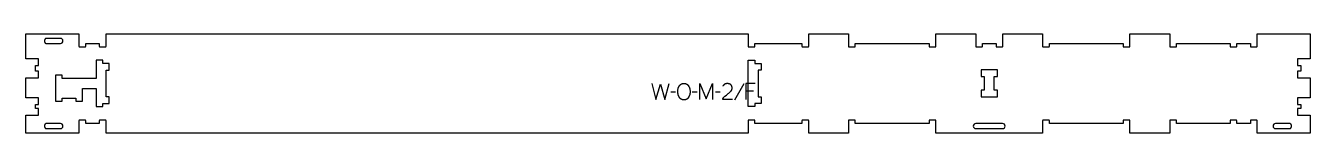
# Model space of a CAD drawing. Extents: x -1168 to 1231, y -93 to 93.
import ezdxf

# ---------------------------------------------------------------- set-up
doc = ezdxf.new("R2010")
doc.units = 0
for name, color, linetype in [('1_ANYTOOL_1MMDEEP_LABELS_S', 2, 'CONTINUOUS'), ('3_ANYTOOL_CUTTHROUGH_INSID', 4, 'CONTINUOUS'), ('4_ANYTOOL_CUTTHROUGH_OUTSI', 5, 'CONTINUOUS')]:
    doc.layers.add(name, color=color, linetype=linetype)

msp = doc.modelspace()

# ---------------------------------------------------------------- linework, layer by layer
at = {"layer": '1_ANYTOOL_1MMDEEP_LABELS_S'}
for p, q in [((45.6, -16.1), (36.9, -16.2)), ((85.7, -16.1), (76.9, -16.2)), ((129.2, -16.1), (120.4, -16.2)), ((173, -0.5), (155.8, -31.2)), ((191.1, -14), (176.6, -14))]:
    msp.add_line(p, q, dxfattribs=at)
msp.add_lwpolyline([(61.7, 0.3), (62.1, 0.3), (62.5, 0.3), (62.8, 0.3), (63, 0.3), (63.2, 0.2), (63.3, 0.2), (63.5, 0.2), (63.7, 0.2), (63.8, 0.1), (64, 0.1), (64.2, 0.1), (64.3, 0), (64.5, 0), (64.6, -0.1), (64.8, -0.1), (65, -0.2), (65.1, -0.2), (65.3, -0.3), (65.4, -0.4), (65.6, -0.4), (65.7, -0.5), (65.9, -0.6), (66, -0.6), (66.1, -0.7), (66.3, -0.8), (66.4, -0.9), (66.5, -1), (66.7, -1.1), (67.1, -1.3), (67.3, -1.5), (67.6, -1.7), (67.8, -1.9), (68.1, -2.1), (68.3, -2.4), (68.5, -2.6), (68.7, -2.8), (68.9, -3.1), (69.1, -3.3), (69.3, -3.5), (69.5, -3.8), (69.7, -4.1), (69.9, -4.3), (70.1, -4.6), (70.4, -5.2), (70.6, -5.5), (70.7, -5.8), (70.9, -6.1), (71, -6.4), (71.2, -6.7), (71.3, -7), (71.4, -7.3), (71.5, -7.6), (71.7, -7.9), (71.8, -8.2), (71.9, -8.6), (72, -8.9), (72.1, -9.2), (72.1, -9.6), (72.4, -10.6), (72.5, -11.3), (72.6, -11.9), (72.7, -12.6), (72.8, -13.2), (72.8, -13.9), (72.8, -14.5), (72.9, -15.2), (72.8, -15.8), (72.8, -16.4), (72.8, -17.1), (72.7, -17.7), (72.6, -18.4), (72.5, -19), (72.3, -19.6), (72.2, -20.3), (72, -20.9), (71.8, -21.5), (71.5, -22.2), (71.3, -22.8), (71, -23.5), (70.7, -24.1), (70.4, -24.7), (70.1, -25.4), (69.9, -25.7), (69.7, -26), (69.5, -26.3), (69.3, -26.6), (69.1, -26.8), (68.9, -27.1), (68.7, -27.4), (68.5, -27.6), (68.4, -27.7), (68.3, -27.8), (68.2, -28), (68, -28.1), (67.9, -28.2), (67.8, -28.3), (67.7, -28.4), (67.6, -28.5), (67.4, -28.6), (67.3, -28.7), (67.2, -28.8), (67.1, -28.9), (66.9, -28.9), (66.8, -29), (66.7, -29.1), (66.5, -29.2), (66.4, -29.3), (66.2, -29.4), (66.1, -29.4), (66, -29.5), (65.8, -29.6), (65.7, -29.6), (65.5, -29.7), (65.4, -29.8), (65.2, -29.8), (65.1, -29.9), (64.9, -29.9), (64.8, -30), (64.5, -30.1), (64.1, -30.2), (63.8, -30.2), (63.5, -30.3), (63.2, -30.3), (62.8, -30.4), (62.5, -30.4), (62.1, -30.5), (61.7, -30.5), (61.4, -30.5), (61, -30.5), (60.6, -30.5), (60.2, -30.4), (59.9, -30.4), (59.5, -30.3), (59.2, -30.3), (58.8, -30.2), (58.5, -30.1), (58.2, -30.1), (57.8, -30), (57.7, -29.9), (57.5, -29.9), (57.4, -29.8), (57.2, -29.7), (57.1, -29.7), (56.9, -29.6), (56.8, -29.5), (56.6, -29.5), (56.5, -29.4), (56.3, -29.3), (56.2, -29.3), (56, -29.2), (55.9, -29.1), (55.8, -29), (55.6, -28.9), (55.5, -28.8), (55.4, -28.7), (55.2, -28.6), (55.1, -28.5), (55, -28.4), (54.9, -28.3), (54.7, -28.2), (54.6, -28.1), (54.5, -28), (54.4, -27.9), (54.2, -27.8), (54.1, -27.7), (54, -27.6), (53.9, -27.4), (53.8, -27.3), (53.6, -27), (53.4, -26.8), (53.2, -26.5), (53, -26.2), (52.8, -25.9), (52.6, -25.6), (52.4, -25.3), (52.1, -24.6), (51.8, -24), (51.5, -23.3), (51.2, -22.7), (51, -22), (50.7, -21.4), (50.5, -20.7), (50.4, -20.1), (50.2, -19.4), (50.1, -18.8), (49.9, -18.1), (49.8, -17.5), (49.8, -16.8), (49.7, -16.2), (49.7, -15.5), (49.7, -14.9), (49.7, -14.2), (49.7, -13.5), (49.8, -12.8), (49.9, -12.1), (50, -11.5), (50.1, -10.8), (50.2, -10.1), (50.4, -9.5), (50.6, -8.8), (50.8, -8.2), (51, -7.6), (51.3, -6.9), (51.6, -6.3), (51.9, -5.7), (52.2, -5.1), (52.5, -4.5), (52.7, -4.2), (52.9, -3.9), (53.1, -3.6), (53.3, -3.4), (53.5, -3.1), (53.8, -2.9), (54, -2.6), (54.2, -2.4), (54.3, -2.3), (54.4, -2.2), (54.6, -2.1), (54.7, -1.9), (54.8, -1.8), (54.9, -1.7), (55.1, -1.6), (55.2, -1.5), (55.3, -1.5), (55.5, -1.4), (55.6, -1.3), (55.7, -1.2), (55.9, -1.1), (56, -1), (56.2, -0.9), (56.3, -0.9), (56.4, -0.8), (56.6, -0.7), (56.9, -0.6), (57.2, -0.5), (57.5, -0.3), (57.8, -0.2), (58.1, -0.1), (58.5, 0), (58.8, 0), (59.1, 0.1), (59.5, 0.2), (59.8, 0.2), (60.2, 0.3), (60.6, 0.3), (60.9, 0.3), (61.3, 0.3)], close=True, dxfattribs=at)
for points in [[(1.3, 0), (9, -30), (17.4, -0.9), (25.9, -30), (33.4, 0)], [(90.8, -30), (90.8, 0), (102.8, -28.4), (114.8, -0.1), (114.8, -30)], [(151.8, -30), (133.5, -29.9), (133.6, -29.5), (133.8, -29), (133.8, -28.8), (133.9, -28.6), (134, -28.4), (134.1, -28.1), (134.2, -27.9), (134.3, -27.7), (134.4, -27.5), (134.5, -27.3), (134.7, -27.1), (134.8, -26.9), (134.9, -26.7), (135, -26.5), (135.1, -26.3), (135.3, -26.2), (135.4, -26), (135.6, -25.8), (135.7, -25.6), (135.8, -25.4), (136, -25.3), (136.1, -25.1), (136.3, -24.9), (136.5, -24.7), (136.6, -24.6), (136.8, -24.4), (137, -24.3), (137.1, -24.1), (137.3, -23.9), (137.5, -23.8), (140.5, -21.4), (143.5, -19.1), (144.2, -18.5), (145, -17.9), (145.7, -17.4), (146.4, -16.8), (147.1, -16.2), (147.7, -15.6), (148.3, -15), (148.9, -14.4), (149.1, -14.2), (149.2, -14), (149.3, -13.9), (149.5, -13.7), (149.6, -13.6), (149.7, -13.4), (149.8, -13.2), (150, -13), (150.1, -12.9), (150.2, -12.7), (150.3, -12.5), (150.4, -12.3), (150.5, -12.1), (150.5, -12), (150.6, -11.8), (150.7, -11.6), (150.8, -11.4), (150.8, -11.2), (150.9, -11), (151, -10.8), (151, -10.6), (151.1, -10.4), (151.1, -10.2), (151.1, -10), (151.2, -9.8), (151.2, -9.6), (151.2, -9.3), (151.2, -9.1), (151.3, -8.9), (151.3, -8.7), (151.3, -8.5), (151.3, -8.2), (151.3, -8), (151.3, -7.7), (151.3, -7.5), (151.2, -7.3), (151.2, -7), (151.2, -6.8), (151.2, -6.6), (151.1, -6.3), (151.1, -6.1), (151, -5.9), (151, -5.7), (150.9, -5.5), (150.9, -5.3), (150.8, -5.1), (150.7, -4.9), (150.7, -4.7), (150.6, -4.5), (150.5, -4.3), (150.4, -4.1), (150.3, -3.9), (150.2, -3.8), (150.1, -3.6), (150, -3.4), (149.9, -3.3), (149.7, -3.1), (149.6, -3), (149.5, -2.8), (149.3, -2.7), (149.2, -2.5), (149.1, -2.4), (148.9, -2.2), (148.8, -2.1), (148.6, -2), (148.4, -1.8), (148.3, -1.7), (148.1, -1.6), (147.9, -1.5), (147.8, -1.4), (147.6, -1.3), (147.4, -1.2), (147.2, -1.1), (147, -1), (146.9, -0.9), (146.7, -0.8), (146.5, -0.7), (146.3, -0.7), (146.1, -0.6), (145.9, -0.5), (145.7, -0.5), (145.5, -0.4), (145.3, -0.3), (145.1, -0.3), (144.9, -0.2), (144.7, -0.2), (144.4, -0.2), (144.2, -0.1), (144, -0.1), (143.8, -0.1), (143.5, -0.1), (143.3, 0), (143.1, 0), (142.8, 0), (142.4, 0), (142, 0), (141.6, 0), (141.3, 0), (140.9, -0.1), (140.6, -0.1), (140.3, -0.2), (139.9, -0.2), (139.6, -0.3), (139.3, -0.4), (139.2, -0.4), (139, -0.5), (138.9, -0.5), (138.7, -0.6), (138.6, -0.7), (138.4, -0.7), (138.3, -0.8), (138.1, -0.8), (138, -0.9), (137.8, -1), (137.7, -1), (137.6, -1.1), (137.4, -1.2), (137.3, -1.3), (137.2, -1.4), (137, -1.4), (136.9, -1.5), (136.8, -1.6), (136.7, -1.7), (136.5, -1.8), (136.4, -1.9), (136.3, -2), (136.2, -2.1), (136, -2.2), (135.9, -2.3), (135.8, -2.4), (135.7, -2.5), (135.6, -2.6), (135.5, -2.8), (135.4, -2.9), (135.3, -3), (135.2, -3.1), (135, -3.4), (134.8, -3.6), (134.6, -3.9), (134.4, -4.2), (134.2, -4.5), (134, -4.8), (133.9, -5.1)], [(194.2, 0), (176.6, 0), (176.6, -30)]]:
    msp.add_lwpolyline(points, dxfattribs=at)
at = {"layer": '3_ANYTOOL_CUTTHROUGH_INSID'}
for points in [[(-1103.5, 84.4), (-1129.2, 84.4), (-1129.3, 84.4), (-1129.4, 84.4), (-1129.5, 84.4), (-1129.6, 84.4), (-1129.7, 84.4), (-1129.8, 84.4), (-1129.9, 84.3), (-1130, 84.3), (-1130.1, 84.3), (-1130.2, 84.3), (-1130.3, 84.2), (-1130.4, 84.2), (-1130.5, 84.2), (-1130.6, 84.1), (-1130.7, 84.1), (-1130.8, 84.1), (-1130.9, 84), (-1131, 84), (-1131.1, 83.9), (-1131.2, 83.9), (-1131.2, 83.8), (-1131.3, 83.7), (-1131.4, 83.7), (-1131.5, 83.6), (-1131.6, 83.5), (-1131.7, 83.5), (-1131.8, 83.4), (-1131.8, 83.3), (-1131.9, 83.2), (-1132, 83.1), (-1132.1, 83.1), (-1132.1, 83), (-1132.2, 82.9), (-1132.3, 82.8), (-1132.3, 82.7), (-1132.4, 82.6), (-1132.5, 82.5), (-1132.5, 82.4), (-1132.6, 82.3), (-1132.6, 82.2), (-1132.7, 82.1), (-1132.7, 82), (-1132.8, 81.9), (-1132.8, 81.8), (-1132.9, 81.7), (-1132.9, 81.6), (-1132.9, 81.5), (-1133, 81.4), (-1133, 81.3), (-1133, 81.2), (-1133.1, 81.1), (-1133.1, 81), (-1133.1, 80.8), (-1133.1, 80.7), (-1133.2, 80.6), (-1133.2, 80.5), (-1133.2, 80.4), (-1133.2, 80.3), (-1133.2, 80.2), (-1133.2, 80.1), (-1133.2, 80), (-1133.2, 79.9), (-1133.2, 79.8), (-1133.2, 79.7), (-1133.2, 79.6), (-1133.2, 79.5), (-1133.2, 79.3), (-1133.2, 79.2), (-1133.2, 79.1), (-1133.2, 79), (-1133.2, 78.9), (-1133.2, 78.8), (-1133.2, 78.7), (-1133.1, 78.6), (-1133.1, 78.5), (-1133.1, 78.4), (-1133.1, 78.3), (-1133, 78.2), (-1133, 78.1), (-1133, 77.9), (-1132.9, 77.8), (-1132.9, 77.7), (-1132.9, 77.6), (-1132.8, 77.5), (-1132.8, 77.4), (-1132.7, 77.3), (-1132.7, 77.2), (-1132.6, 77.1), (-1132.6, 77), (-1132.5, 76.9), (-1132.5, 76.8), (-1132.4, 76.7), (-1132.3, 76.6), (-1132.3, 76.5), (-1132.2, 76.4), (-1132.1, 76.4), (-1132.1, 76.3), (-1132, 76.2), (-1131.9, 76.1), (-1131.8, 76), (-1131.8, 75.9), (-1131.7, 75.9), (-1131.6, 75.8), (-1131.5, 75.7), (-1131.4, 75.7), (-1131.3, 75.6), (-1131.2, 75.5), (-1131.2, 75.5), (-1131.1, 75.4), (-1131, 75.4), (-1130.9, 75.3), (-1130.8, 75.3), (-1130.7, 75.2), (-1130.6, 75.2), (-1130.5, 75.1), (-1130.4, 75.1), (-1130.3, 75.1), (-1130.2, 75.1), (-1130.1, 75), (-1130, 75), (-1129.9, 75), (-1129.8, 75), (-1129.7, 74.9), (-1129.6, 74.9), (-1129.5, 74.9), (-1129.4, 74.9), (-1129.3, 74.9), (-1129.2, 74.9), (-1103.5, 74.9, 1)], [(-1103.5, -84.1, 1), (-1103.5, -74.6), (-1129.2, -74.6), (-1129.3, -74.6), (-1129.4, -74.6), (-1129.5, -74.6), (-1129.6, -74.6), (-1129.7, -74.6), (-1129.8, -74.6), (-1129.9, -74.7), (-1130, -74.7), (-1130.1, -74.7), (-1130.2, -74.7), (-1130.3, -74.8), (-1130.4, -74.8), (-1130.5, -74.8), (-1130.6, -74.9), (-1130.7, -74.9), (-1130.8, -74.9), (-1130.9, -75), (-1131, -75), (-1131.1, -75.1), (-1131.2, -75.1), (-1131.2, -75.2), (-1131.3, -75.3), (-1131.4, -75.3), (-1131.5, -75.4), (-1131.6, -75.5), (-1131.7, -75.5), (-1131.8, -75.6), (-1131.8, -75.7), (-1131.9, -75.8), (-1132, -75.9), (-1132.1, -75.9), (-1132.1, -76), (-1132.2, -76.1), (-1132.3, -76.2), (-1132.3, -76.3), (-1132.4, -76.4), (-1132.5, -76.5), (-1132.5, -76.6), (-1132.6, -76.7), (-1132.6, -76.8), (-1132.7, -76.9), (-1132.7, -77), (-1132.8, -77.1), (-1132.8, -77.2), (-1132.9, -77.3), (-1132.9, -77.4), (-1132.9, -77.5), (-1133, -77.6), (-1133, -77.7), (-1133, -77.8), (-1133.1, -77.9), (-1133.1, -78), (-1133.1, -78.2), (-1133.1, -78.3), (-1133.2, -78.4), (-1133.2, -78.5), (-1133.2, -78.6), (-1133.2, -78.7), (-1133.2, -78.8), (-1133.2, -78.9), (-1133.2, -79), (-1133.2, -79.1), (-1133.2, -79.2), (-1133.2, -79.3), (-1133.2, -79.4), (-1133.2, -79.5), (-1133.2, -79.7), (-1133.2, -79.8), (-1133.2, -79.9), (-1133.2, -80), (-1133.2, -80.1), (-1133.2, -80.2), (-1133.2, -80.3), (-1133.1, -80.4), (-1133.1, -80.5), (-1133.1, -80.6), (-1133.1, -80.7), (-1133, -80.8), (-1133, -80.9), (-1133, -81.1), (-1132.9, -81.2), (-1132.9, -81.3), (-1132.9, -81.4), (-1132.8, -81.5), (-1132.8, -81.6), (-1132.7, -81.7), (-1132.7, -81.8), (-1132.6, -81.9), (-1132.6, -82), (-1132.5, -82.1), (-1132.5, -82.2), (-1132.4, -82.3), (-1132.3, -82.4), (-1132.3, -82.5), (-1132.2, -82.6), (-1132.1, -82.6), (-1132.1, -82.7), (-1132, -82.8), (-1131.9, -82.9), (-1131.8, -83), (-1131.8, -83.1), (-1131.7, -83.1), (-1131.6, -83.2), (-1131.5, -83.3), (-1131.4, -83.3), (-1131.3, -83.4), (-1131.2, -83.5), (-1131.2, -83.5), (-1131.1, -83.6), (-1131, -83.6), (-1130.9, -83.7), (-1130.8, -83.7), (-1130.7, -83.8), (-1130.6, -83.8), (-1130.5, -83.9), (-1130.4, -83.9), (-1130.3, -83.9), (-1130.2, -83.9), (-1130.1, -84), (-1130, -84), (-1129.9, -84), (-1129.8, -84), (-1129.7, -84.1), (-1129.6, -84.1), (-1129.5, -84.1), (-1129.4, -84.1), (-1129.3, -84.1), (-1129.2, -84.1)], [(606.5, -84.1), (656.5, -84.1, 1), (656.5, -74.6), (606.5, -74.6, 1)], [(1166.5, -84.1), (1192.2, -84.1), (1192.3, -84.1), (1192.4, -84.1), (1192.5, -84.1), (1192.6, -84.1), (1192.7, -84.1), (1192.8, -84), (1192.9, -84), (1193, -84), (1193.1, -84), (1193.2, -83.9), (1193.3, -83.9), (1193.4, -83.9), (1193.5, -83.9), (1193.6, -83.8), (1193.7, -83.8), (1193.8, -83.7), (1193.9, -83.7), (1194, -83.6), (1194.1, -83.6), (1194.2, -83.5), (1194.3, -83.5), (1194.4, -83.4), (1194.4, -83.3), (1194.5, -83.3), (1194.6, -83.2), (1194.7, -83.1), (1194.8, -83.1), (1194.9, -83), (1194.9, -82.9), (1195, -82.8), (1195.1, -82.7), (1195.2, -82.6), (1195.2, -82.6), (1195.3, -82.5), (1195.4, -82.4), (1195.4, -82.3), (1195.5, -82.2), (1195.5, -82.1), (1195.6, -82), (1195.6, -81.9), (1195.7, -81.8), (1195.8, -81.7), (1195.8, -81.6), (1195.8, -81.5), (1195.9, -81.4), (1195.9, -81.3), (1196, -81.2), (1196, -81.1), (1196, -80.9), (1196.1, -80.8), (1196.1, -80.7), (1196.1, -80.6), (1196.1, -80.5), (1196.2, -80.4), (1196.2, -80.3), (1196.2, -80.2), (1196.2, -80.1), (1196.2, -80), (1196.2, -79.9), (1196.2, -79.8), (1196.2, -79.7), (1196.3, -79.5), (1196.3, -79.4), (1196.3, -79.3), (1196.3, -79.2), (1196.3, -79.1), (1196.2, -79), (1196.2, -78.9), (1196.2, -78.8), (1196.2, -78.7), (1196.2, -78.6), (1196.2, -78.5), (1196.2, -78.4), (1196.2, -78.3), (1196.1, -78.2), (1196.1, -78), (1196.1, -77.9), (1196.1, -77.8), (1196, -77.7), (1196, -77.6), (1196, -77.5), (1195.9, -77.4), (1195.9, -77.3), (1195.8, -77.2), (1195.8, -77.1), (1195.8, -77), (1195.7, -76.9), (1195.6, -76.8), (1195.6, -76.7), (1195.5, -76.6), (1195.5, -76.5), (1195.4, -76.4), (1195.4, -76.3), (1195.3, -76.2), (1195.2, -76.1), (1195.2, -76), (1195.1, -75.9), (1195, -75.9), (1194.9, -75.8), (1194.9, -75.7), (1194.8, -75.6), (1194.7, -75.5), (1194.6, -75.5), (1194.5, -75.4), (1194.4, -75.3), (1194.4, -75.3), (1194.3, -75.2), (1194.2, -75.1), (1194.1, -75.1), (1194, -75), (1193.9, -75), (1193.8, -74.9), (1193.7, -74.9), (1193.6, -74.9), (1193.5, -74.8), (1193.4, -74.8), (1193.3, -74.8), (1193.2, -74.7), (1193.1, -74.7), (1193, -74.7), (1192.9, -74.7), (1192.8, -74.6), (1192.7, -74.6), (1192.6, -74.6), (1192.5, -74.6), (1192.4, -74.6), (1192.3, -74.6), (1192.2, -74.6), (1166.5, -74.6, 1)]]:
    msp.add_lwpolyline(points, format="xyb", close=True, dxfattribs=at)
for points in [[(-1024.2, -43), (-1024.2, -37), (-1012.2, -37), (-1012.2, -24.5), (-1018.2, -24.5), (-1018.2, 25), (-1012.2, 25), (-1012.2, 37.5), (-1024.2, 37.5), (-1024.2, 43.5), (-1036.7, 43.5), (-1036.7, 9.5), (-1100.2, 9.5), (-1100.2, 15.5), (-1112.7, 15.5), (-1112.7, -33), (-1100.2, -33), (-1100.2, -27), (-1074.7, -27), (-1074.7, -33), (-1062.2, -33), (-1062.2, -9), (-1036.7, -9), (-1036.7, -43)], [(181.3, 43.5), (193.8, 43.5), (193.8, 37.5), (205.8, 37.5), (205.8, 25), (199.8, 25), (199.8, -24.5), (205.8, -24.5), (205.8, -37), (193.8, -37), (193.8, -43), (181.3, -43)], [(622.3, 13), (622.3, -12.5), (616.3, -12.5), (616.3, -25), (646.8, -25), (646.8, -12.5), (640.8, -12.5), (640.8, 13), (646.8, 13), (646.8, 25.5), (616.3, 25.5), (616.3, 13)]]:
    msp.add_lwpolyline(points, close=True, dxfattribs=at)
at = {"layer": '4_ANYTOOL_CUTTHROUGH_OUTSI'}
msp.add_lwpolyline([(1231.3, 92.9), (1231.3, 46.4), (1207.5, 46.4, 0.414214), (1207.3, 46.2), (1207.3, 34.2, 0.414214), (1207.5, 33.9), (1213.3, 33.9), (1213.3, 23.4), (1207.5, 23.4, 0.414214), (1207.3, 23.2), (1207.3, 11.2, 0.414214), (1207.5, 10.9), (1231.3, 10.9), (1231.3, -26.5), (1207.5, -26.5, 0.414214), (1207.3, -26.7), (1207.3, -38.7, 0.414214), (1207.5, -39), (1213.3, -39), (1213.3, -46.6), (1207.5, -46.6, 0.414214), (1207.3, -46.8), (1207.3, -58.8, 0.414214), (1207.5, -59.1), (1231.3, -59.1), (1231.3, -92.6), (1131.8, -92.6), (1131.8, -68.8, 0.414214), (1131.5, -68.6), (1119.5, -68.6, 0.414214), (1119.3, -68.8), (1119.3, -74.6), (1093.8, -74.6), (1093.8, -68.8, 0.414214), (1093.5, -68.6), (1081.5, -68.6, 0.414214), (1081.3, -68.8), (1081.3, -74.6), (981.3, -74.6), (981.3, -68.8, 0.414214), (981, -68.6), (969, -68.6, 0.414214), (968.8, -68.8), (968.8, -92.6), (894.3, -92.6), (894.3, -68.8, 0.414214), (894, -68.6), (882, -68.6, 0.414214), (881.8, -68.8), (881.8, -74.6), (743.8, -74.6), (743.8, -68.8, 0.414214), (743.5, -68.6), (731.5, -68.6, 0.414214), (731.3, -68.8), (731.3, -92.6), (531.8, -92.6), (531.8, -68.8, 0.414214), (531.5, -68.6), (519.5, -68.6, 0.414214), (519.3, -68.8), (519.3, -74.6), (381.3, -74.6), (381.3, -68.8, 0.414214), (381, -68.6), (369, -68.6, 0.414214), (368.8, -68.8), (368.8, -92.6), (294.3, -92.6), (294.3, -68.8, 0.414214), (294, -68.6), (282, -68.6, 0.414214), (281.8, -68.8), (281.8, -74.6), (193.8, -74.6), (193.8, -68.8, 0.414214), (193.5, -68.6), (181.5, -68.6, 0.414214), (181.3, -68.8), (181.3, -92.6), (-1018.2, -92.6), (-1018.2, -68.8, 0.414214), (-1018.5, -68.6), (-1030.5, -68.6, 0.414214), (-1030.7, -68.8), (-1030.7, -74.6), (-1056.2, -74.6), (-1056.2, -68.8, 0.414214), (-1056.5, -68.6), (-1068.5, -68.6, 0.414214), (-1068.7, -68.8), (-1068.7, -92.6), (-1168.2, -92.6), (-1168.2, -59.1), (-1144.5, -59.1, 0.414214), (-1144.2, -58.8), (-1144.2, -46.8, 0.414214), (-1144.5, -46.6), (-1150.2, -46.6), (-1150.2, -39), (-1144.5, -39, 0.414214), (-1144.2, -38.7), (-1144.2, -26.7, 0.414214), (-1144.5, -26.5), (-1168.2, -26.5), (-1168.2, 10.9), (-1144.5, 10.9, 0.414214), (-1144.2, 11.2), (-1144.2, 23.2, 0.414214), (-1144.5, 23.4), (-1150.2, 23.4), (-1150.2, 33.9), (-1144.5, 33.9, 0.414214), (-1144.2, 34.2), (-1144.2, 46.2, 0.414214), (-1144.5, 46.4), (-1168.2, 46.4), (-1168.2, 92.9), (-1068.7, 92.9), (-1068.7, 69.2, 0.414214), (-1068.5, 68.9), (-1056.5, 68.9, 0.414214), (-1056.2, 69.2), (-1056.2, 74.9), (-1030.7, 74.9), (-1030.7, 69.2, 0.414214), (-1030.5, 68.9), (-1018.5, 68.9, 0.414214), (-1018.2, 69.2), (-1018.2, 92.9), (181.3, 92.9), (181.3, 69.2, 0.414214), (181.5, 68.9), (193.5, 68.9, 0.414214), (193.8, 69.2), (193.8, 74.9), (281.8, 74.9), (281.8, 69.2, 0.414214), (282, 68.9), (294, 68.9, 0.414214), (294.3, 69.2), (294.3, 92.9), (368.8, 92.9), (368.8, 69.2, 0.414214), (369, 68.9), (381, 68.9, 0.414214), (381.3, 69.2), (381.3, 74.9), (519.3, 74.9), (519.3, 69.2, 0.414214), (519.5, 68.9), (531.5, 68.9, 0.414214), (531.8, 69.2), (531.8, 92.9), (606.3, 92.9), (606.3, 69.2, 0.414214), (606.5, 68.9), (618.5, 68.9, 0.414214), (618.8, 69.2), (618.8, 74.9), (644.3, 74.9), (644.3, 69.2, 0.414214), (644.5, 68.9), (656.5, 68.9, 0.414214), (656.8, 69.2), (656.8, 92.9), (731.3, 92.9), (731.3, 69.2, 0.414214), (731.5, 68.9), (743.5, 68.9, 0.414214), (743.8, 69.2), (743.8, 74.9), (881.8, 74.9), (881.8, 69.2, 0.414214), (882, 68.9), (894, 68.9, 0.414214), (894.3, 69.2), (894.3, 92.9), (968.8, 92.9), (968.8, 69.2, 0.414214), (969, 68.9), (981, 68.9, 0.414214), (981.3, 69.2), (981.3, 74.9), (1081.3, 74.9), (1081.3, 69.2, 0.414214), (1081.5, 68.9), (1093.5, 68.9, 0.414214), (1093.8, 69.2), (1093.8, 74.9), (1119.3, 74.9), (1119.3, 69.2, 0.414214), (1119.5, 68.9), (1131.5, 68.9, 0.414214), (1131.8, 69.2), (1131.8, 92.9)], format="xyb", close=True, dxfattribs=at)

doc.saveas('drawing.dxf')
